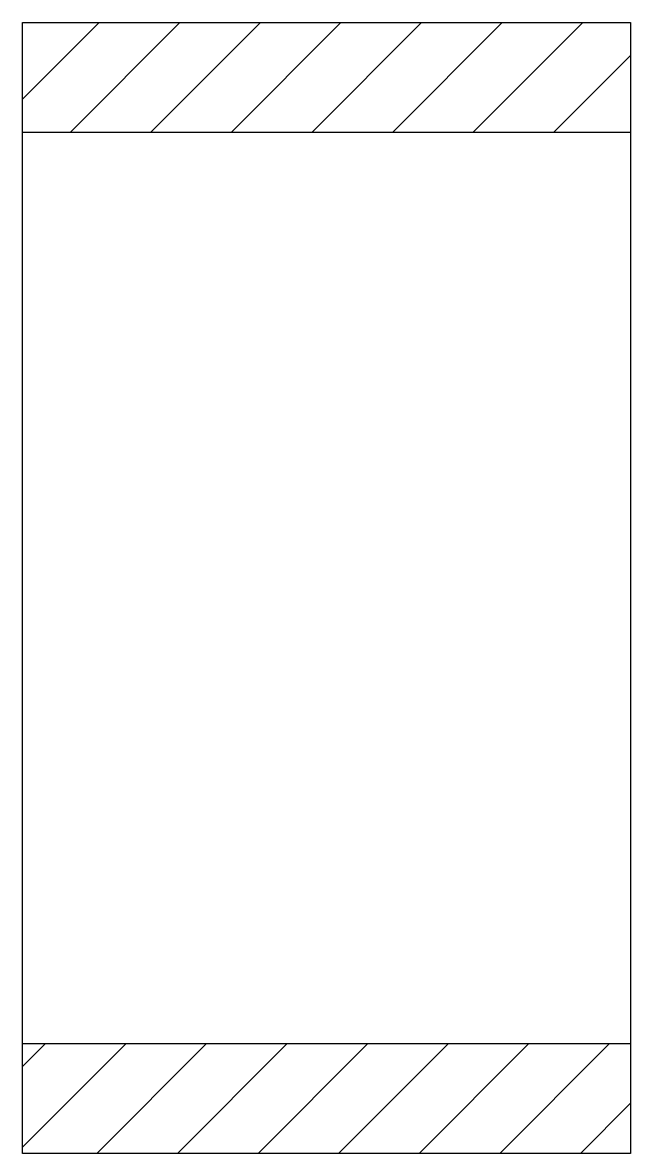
# Model space of a CAD drawing. Header units: millimetres. Extents: x -728 to -628, y 2361 to 2547.
import ezdxf

# ---------------------------------------------------------------- set-up
doc = ezdxf.new("R2010")
doc.units = ezdxf.units.MM
doc.header["$MEASUREMENT"] = 0
doc.layers.add('5', color=5, linetype='Continuous')
doc.layers.add('7', color=7, linetype='Continuous')

msp = doc.modelspace()

# ---------------------------------------------------------------- hatches: boundary and pattern name
at = {"layer": '5'}
h = msp.add_hatch(dxfattribs=at)
h.set_pattern_fill('ANSI31', color=256, scale=75, style=0)
h.paths.add_polyline_path([(-627.5, 2546.63), (-727.5, 2546.63), (-727.5, 2528.63), (-627.5, 2528.63)])
h.paths.add_polyline_path([(-627.5, 2378.63), (-727.5, 2378.63), (-727.5, 2360.63), (-627.5, 2360.63)])

# ---------------------------------------------------------------- linework, layer by layer
for p, q in [((-727.5, 2528.63), (-627.5, 2528.63)), ((-627.5, 2378.63), (-727.5, 2378.63))]:
    msp.add_line(p, q)
at = {"layer": '7'}
for p, q in [((-727.5, 2360.63), (-727.5, 2546.63)), ((-727.5, 2546.63), (-627.5, 2546.63)), ((-627.5, 2546.63), (-627.5, 2360.63)), ((-627.5, 2360.63), (-727.5, 2360.63))]:
    msp.add_line(p, q, dxfattribs=at)

doc.saveas('drawing.dxf')
